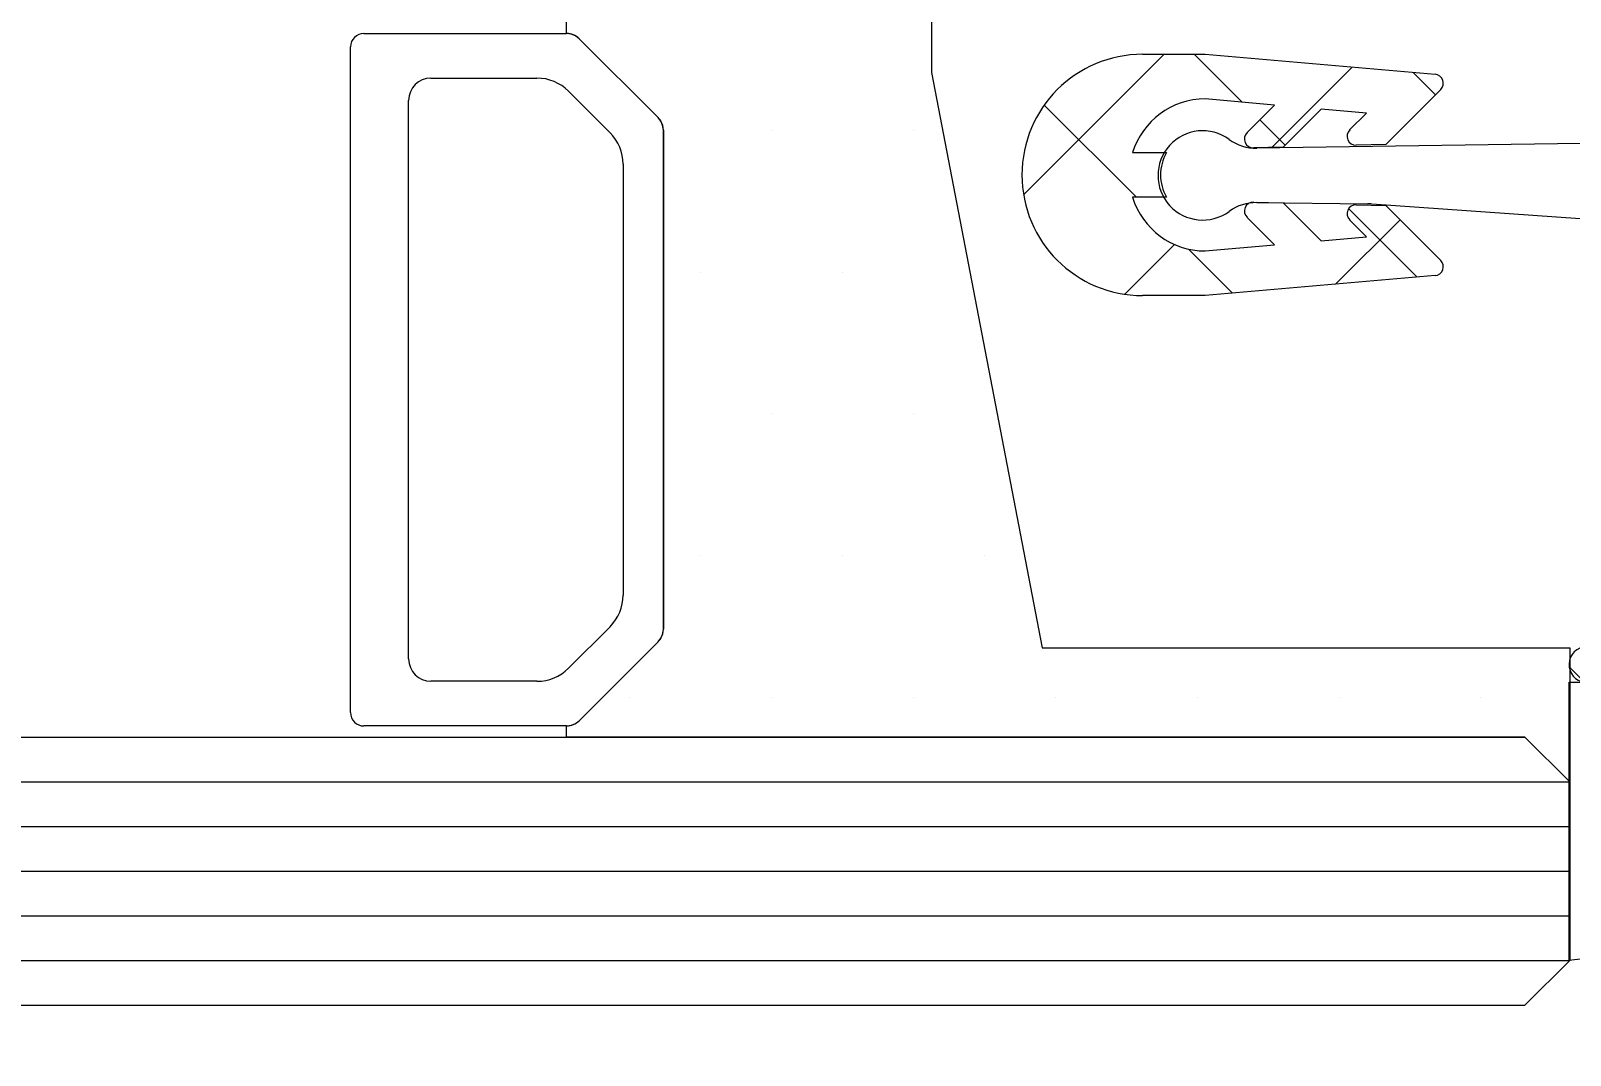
# Model space of a CAD drawing. Extents: x 820 to 5791, y 1495 to 5010.
# Drawn here: x 2902.043 to 2905.487, y 2076.896 to 2079.189 of the extents above; entities that cross this region are included whole.
import ezdxf

# ---------------------------------------------------------------- set-up
doc = ezdxf.new("R2010")
doc.units = 0
doc.header["$LTSCALE"] = 20
doc.layers.get('0').update_dxf_attribs({"linetype": 'CONTINUOUS', "lineweight": 15})
doc.layers.get('DEFPOINTS').update_dxf_attribs({"linetype": 'CONTINUOUS'})
doc.layers.add('_00_TT_PLASTER INTERIOR', color=60, linetype='CONTINUOUS', lineweight=0)
doc.layers.add('ölç', color=63, linetype='CONTINUOUS', lineweight=20)
doc.layers.add('dış ölçü', color=7, linetype='CONTINUOUS', lineweight=20, true_color=0x0d6787)
doc.styles.add('TRS', font='times.ttf', dxfattribs={"width": 0.8})
doc.dimstyles.new('dış ölçü', dxfattribs={"dimtxt": 12, "dimasz": 5, "dimexe": 5, "dimexo": 35, "dimgap": 5, "dimtad": 1, "dimdec": 0, "dimdsep": 46, "dimtxsty": 'TRS', "dimblk": 'DOT', "dimcen": 0, "dimdle": 0.1, "dimclrd": 256, "dimclre": 256, "dimclrt": 73, "dimadec": 0, "dimazin": 0, "dimtfac": 0.3, "dimtdec": 0, "dimtix": 1, "dimtmove": 2, "dimatfit": 3, "dimldrblk": 'DOT', "dimfxl": 1, "dimfxlon": 1, "dimtolj": 1, "dimarcsym": 0})

# ---------------------------------------------------------------- blocks, each defined once
blk = doc.blocks.new('_Dot')
at = {"layer": 'ölç', "color": 0, "lineweight": -2}
blk.add_line((-0.5, 0), (-1, 0), dxfattribs=at)
at = {"layer": 'ölç', "color": 0, "const_width": 0.5}
blk.add_lwpolyline([(-0.25, 0, 1), (0.25, 0, 1)], format="xyb", close=True, dxfattribs=at)
blk = doc.blocks.new('*D176')
at = {"layer": 'DEFPOINTS', "color": 0, "transparency": 16777216}
for p in [(2844.1763, 2097.0445), (3414.391, 2084.5543), (3414.391, 1809.2783)]:
    blk.add_point(p, dxfattribs=at)
at = {"layer": 'dış ölçü', "lineweight": -2, "transparency": 16777216}
for p, q in [((2844.1763, 1810.2783), (2844.1763, 1804.2783)), ((3414.391, 1810.2783), (3414.391, 1804.2783)), ((2849.1763, 1809.2783), (3409.391, 1809.2783))]:
    blk.add_line(p, q, dxfattribs=at)
at = {"layer": 'dış ölçü', "lineweight": -2, "transparency": 16777216, "xscale": 5, "yscale": 5, "zscale": 5, "rotation": 180}
blk.add_blockref('_Dot', (2844.1763, 1809.2783), dxfattribs=at)
at = {"layer": 'dış ölçü', "lineweight": -2, "transparency": 16777216, "xscale": 5, "yscale": 5, "zscale": 5}
blk.add_blockref('_Dot', (3414.391, 1809.2783), dxfattribs=at)
at = {"layer": 'dış ölçü', "color": 73, "transparency": 16777216, "insert": (3129.2837, 1820.3994), "char_height": 12, "attachment_point": 5, "style": 'TRS'}
blk.add_mtext('\\A1;570', dxfattribs=at)
blk = doc.blocks.new('*D180')
at = {"layer": 'DEFPOINTS', "color": 0, "transparency": 16777216}
for p in [(3700.9717, 2100.0445), (2054.2879, 2083.4408), (3700.9717, 1729.2783)]:
    blk.add_point(p, dxfattribs=at)
at = {"layer": 'dış ölçü', "lineweight": -2, "transparency": 16777216}
for p, q in [((2054.2879, 1730.2783), (2054.2879, 1724.2783)), ((3700.9717, 1730.2783), (3700.9717, 1724.2783)), ((2059.2879, 1729.2783), (3695.9717, 1729.2783))]:
    blk.add_line(p, q, dxfattribs=at)
at = {"layer": 'dış ölçü', "lineweight": -2, "transparency": 16777216, "xscale": 5, "yscale": 5, "zscale": 5, "rotation": 180}
blk.add_blockref('_Dot', (2054.2879, 1729.2783), dxfattribs=at)
at = {"layer": 'dış ölçü', "lineweight": -2, "transparency": 16777216, "xscale": 5, "yscale": 5, "zscale": 5}
blk.add_blockref('_Dot', (3700.9717, 1729.2783), dxfattribs=at)
at = {"layer": 'dış ölçü', "color": 73, "transparency": 16777216, "insert": (2877.6298, 1740.3994), "char_height": 12, "attachment_point": 5, "style": 'TRS'}
blk.add_mtext('\\A1;1647', dxfattribs=at)
blk = doc.blocks.new('HGJFG')
at = {"color": 9}
for p, q in [((-2261.3456, -3291.1673), (-2261.3456, -3291.1423)), ((-2260.5291, -3291.1423), (-2260.5291, -3291.2551)), ((-2261.3351, -3291.1688), (-2261.3456, -3291.1673)), ((-2261.3257, -3291.1727), (-2261.3351, -3291.1688)), ((-2261.3173, -3291.1791), (-2261.3257, -3291.1727)), ((-2261.1408, -3291.3556), (-2261.3173, -3291.1791)), ((-2260.323, -3291.5285), (-2260.0085, -3291.214)), ((-2260.0567, -3291.214), (-2259.9168, -3291.214)), ((-2259.834, -3291.3212), (-2259.9412, -3291.214)), ((-2259.9168, -3291.214), (-2259.4022, -3291.2588)), ((-2259.7677, -3291.4223), (-2259.588, -3291.2426)), ((-2260.5291, -3291.2551), (-2260.2812, -3292.5423)), ((-2259.4016, -3291.3046), (-2259.4517, -3291.2545)), ((-2259.7613, -3291.3275), (-2259.9167, -3291.314)), ((-2259.3898, -3291.2928), (-2259.5128, -3291.4158)), ((-2260.0702, -3291.5341), (-2260.2767, -3291.3275)), ((-2259.8229, -3291.3892), (-2259.7613, -3291.3275)), ((-2259.6572, -3291.3366), (-2259.7422, -3291.4216)), ((-2259.5556, -3291.3454), (-2259.6572, -3291.3366)), ((-2259.5935, -3291.3833), (-2259.5556, -3291.3454)), ((-2261.1344, -3291.3639), (-2261.1408, -3291.3556)), ((-2261.1304, -3291.3735), (-2261.1344, -3291.3639)), ((-2261.1291, -3291.3839), (-2261.1304, -3291.3735)), ((-2261.1291, -3292.5008), (-2261.1291, -3291.3839)), ((-2260.8872, -3291.3839), (-2260.8872, -3291.3839)), ((-2260.5697, -3291.3839), (-2260.5697, -3291.3839)), ((-2259.7379, -3291.4173), (-2259.7945, -3291.3607)), ((-2259.7422, -3291.4216), (-2259.8082, -3291.4233)), ((-2258.8453, -3291.4107), (-2259.8011, -3291.424)), ((-2259.5128, -3291.4158), (-2259.5788, -3291.4175)), ((-2260.0792, -3291.4341), (-2260.0033, -3291.4341)), ((-2260.0032, -3291.5341), (-2260.0792, -3291.5341)), ((-2259.8082, -3291.5447), (-2259.7422, -3291.5464)), ((-2259.8012, -3291.546), (-2259.553, -3291.5487)), ((-2259.7422, -3291.5464), (-2259.6572, -3291.6315)), ((-2259.4424, -3291.7128), (-2259.5958, -3291.5594)), ((-2259.5788, -3291.5506), (-2259.5128, -3291.5523)), ((-2259.5442, -3291.549), (-2258.9198, -3291.5922)), ((-2259.5128, -3291.5523), (-2259.3898, -3291.6753)), ((-2259.7613, -3291.6405), (-2259.8229, -3291.5789)), ((-2259.6251, -3291.7287), (-2259.4808, -3291.5843)), ((-2259.5556, -3291.6226), (-2259.5935, -3291.5848)), ((-2259.6572, -3291.6315), (-2259.5556, -3291.6226)), ((-2260.0965, -3291.7511), (-2259.9851, -3291.6397)), ((-2259.8555, -3291.7487), (-2259.9544, -3291.6498)), ((-2259.9167, -3291.6541), (-2259.7613, -3291.6405)), ((-2261.0459, -3291.7014), (-2261.0459, -3291.7014)), ((-2260.7284, -3291.7014), (-2260.7284, -3291.7014)), ((-2259.4022, -3291.7093), (-2259.9167, -3291.754)), ((-2259.9167, -3291.754), (-2260.0567, -3291.754)), ((-2260.8872, -3292.0189), (-2260.8872, -3292.0189)), ((-2260.5697, -3292.0189), (-2260.5697, -3292.0189)), ((-2261.0459, -3292.3364), (-2261.0459, -3292.3364)), ((-2260.7284, -3292.3364), (-2260.7284, -3292.3364)), ((-2260.4109, -3292.3364), (-2260.4109, -3292.3364)), ((-2261.1408, -3292.5291), (-2261.1345, -3292.521)), ((-2261.1345, -3292.521), (-2261.1304, -3292.5112)), ((-2261.1304, -3292.5112), (-2261.1291, -3292.5008)), ((-2261.3173, -3292.7056), (-2261.1408, -3292.5291)), ((-2260.2812, -3292.5423), (-2259.1012, -3292.5423)), ((-2259.1012, -3292.5423), (-2259.1012, -3292.8423)), ((-2259.0674, -3292.6197), (-2259.1024, -3292.5846)), ((-2259.1027, -3293.2426), (-2259.1027, -3292.6192)), ((-2259.1027, -3292.6192), (-2259.0695, -3292.6192)), ((-2261.2047, -3292.6539), (-2261.2047, -3292.6539)), ((-2260.8872, -3292.6539), (-2260.8872, -3292.6539)), ((-2260.5697, -3292.6539), (-2260.5697, -3292.6539)), ((-2260.2522, -3292.6539), (-2260.2522, -3292.6539)), ((-2259.9347, -3292.6539), (-2259.9347, -3292.6539)), ((-2259.6172, -3292.6539), (-2259.6172, -3292.6539)), ((-2259.2997, -3292.6539), (-2259.2997, -3292.6539)), ((-2261.3456, -3292.7173), (-2261.3347, -3292.7158)), ((-2261.3456, -3292.7423), (-2261.3456, -3292.7173)), ((-2261.3347, -3292.7158), (-2261.3255, -3292.7119)), ((-2261.3255, -3292.7119), (-2261.3173, -3292.7056)), ((-2273.6635, -3292.7423), (-2259.2012, -3292.7423)), ((-2259.2012, -3292.7423), (-2261.3456, -3292.7423)), ((-2259.2012, -3292.7423), (-2259.1012, -3292.8423)), ((-2259.1012, -3292.8423), (-2259.2012, -3292.7423)), ((-2273.6635, -3292.8423), (-2259.1012, -3292.8423)), ((-2259.1012, -3292.8423), (-2259.1012, -3293.2423)), ((-2273.6635, -3292.9423), (-2259.1012, -3292.9423)), ((-2273.6635, -3293.0423), (-2259.1012, -3293.0423)), ((-2273.6635, -3293.1423), (-2259.1012, -3293.1423)), ((-2273.6635, -3293.2423), (-2259.1012, -3293.2423)), ((-2259.1012, -3293.2423), (-2259.2012, -3293.3423)), ((-2273.6635, -3293.3423), (-2259.2012, -3293.3423))]:
    blk.add_line(p, q, dxfattribs=at)
at = {"color": 9, "ltscale": 10}
for p, q in [((-2261.7991, -3291.1673), (-2261.3456, -3291.1673)), ((-2261.3174, -3291.1791), (-2261.1408, -3291.3556)), ((-2261.8291, -3292.6873), (-2261.8291, -3291.1973)), ((-2261.6491, -3291.2673), (-2261.4119, -3291.2673)), ((-2261.6991, -3292.5673), (-2261.6991, -3291.3173)), ((-2261.3412, -3291.2966), (-2261.2484, -3291.3895)), ((-2261.1291, -3291.3839), (-2261.1291, -3292.5008)), ((-2261.2191, -3291.4602), (-2261.2191, -3292.4245)), ((-2261.2484, -3292.4952), (-2261.3412, -3292.5881)), ((-2261.1408, -3292.5291), (-2261.3174, -3292.7056)), ((-2261.4119, -3292.6173), (-2261.6491, -3292.6173)), ((-2261.3456, -3292.7173), (-2261.7991, -3292.7173))]:
    blk.add_line(p, q, dxfattribs=at)
for centre, radius, start, end in [((-2261.7991, -3291.1973), 0.03, 90, 180), ((-2261.3456, -3291.2073), 0.04, 45, 90), ((-2261.6491, -3291.3173), 0.05, 90, 180), ((-2261.4119, -3291.3673), 0.1, 45, 90), ((-2261.1691, -3291.3839), 0.04, 360, 45), ((-2261.3191, -3291.4602), 0.1, 0, 45), ((-2261.3191, -3292.4245), 0.1, 315, 360), ((-2261.1691, -3292.5008), 0.04, 315, 0), ((-2261.6491, -3292.5673), 0.05, 180, 270), ((-2261.4119, -3292.5173), 0.1, 270, 315), ((-2261.7991, -3292.6873), 0.03, 180, 270), ((-2261.3456, -3292.6773), 0.04, 270, 315)]:
    blk.add_arc(centre, radius, start, end, dxfattribs=at)
at = {"color": 9}
for centre, radius, start, end in [((-2260.0567, -3291.484), 0.27, 90, 270), ((-2259.404, -3291.2787), 0.02, 315, 85.0314), ((-2259.9167, -3291.484), 0.17, 90, 162.9053), ((-2259.9223, -3291.485), 0.1, 53.6173, 306.4141), ((-2259.5793, -3291.3975), 0.02, 135, 271.4597), ((-2259.8036, -3291.324), 0.1, 233.6173, 271.4597), ((-2259.8088, -3291.4033), 0.02, 135, 271.4597), ((-2259.9167, -3291.484), 0.1, 150.0191, 210.0172), ((-2259.9167, -3291.4841), 0.17, 197.0947, 270), ((-2259.8035, -3291.646), 0.1, 88.634, 126.4141), ((-2259.8088, -3291.5647), 0.02, 88.5403, 225), ((-2259.5793, -3291.5706), 0.02, 88.5403, 225), ((-2259.5546, -3291.6987), 0.15, 86.0433, 89.3759), ((-2259.404, -3291.6894), 0.02, 274.9686, 45), ((-2259.0627, -3292.5799), 0.04, 92.0374, 262.9464), ((-2258.3113, -3298.7701), 5.5839, 77.4998, 98.1478)]:
    blk.add_arc(centre, radius, start, end, dxfattribs=at)

msp = doc.modelspace()

# ---------------------------------------------------------------- block references
at = {"layer": '_00_TT_PLASTER INTERIOR'}
msp.add_blockref('HGJFG', (5164.5872, 5370.3499), dxfattribs=at)

# ---------------------------------------------------------------- dimensions: what is measured, and where the dimension line sits
at = {"layer": 'dış ölçü'}
for base, p1, p2, picture, middle in [((3700.9717, 1729.2783), (2054.2879, 2083.4408), (3700.9717, 2100.0445), '*D180', (2877.6298, 1740.3994)), ((3414.391, 1809.2783), (2844.1763, 2097.0445), (3414.391, 2084.5543), '*D176', (3129.2837, 1820.3994))]:
    dim = msp.add_linear_dim(base=base, p1=p1, p2=p2, dimstyle='dış ölçü', dxfattribs=at)
    dim.commit()
    dim.dimension.update_dxf_attribs({"geometry": picture, "text_midpoint": middle})

doc.saveas('drawing.dxf')
